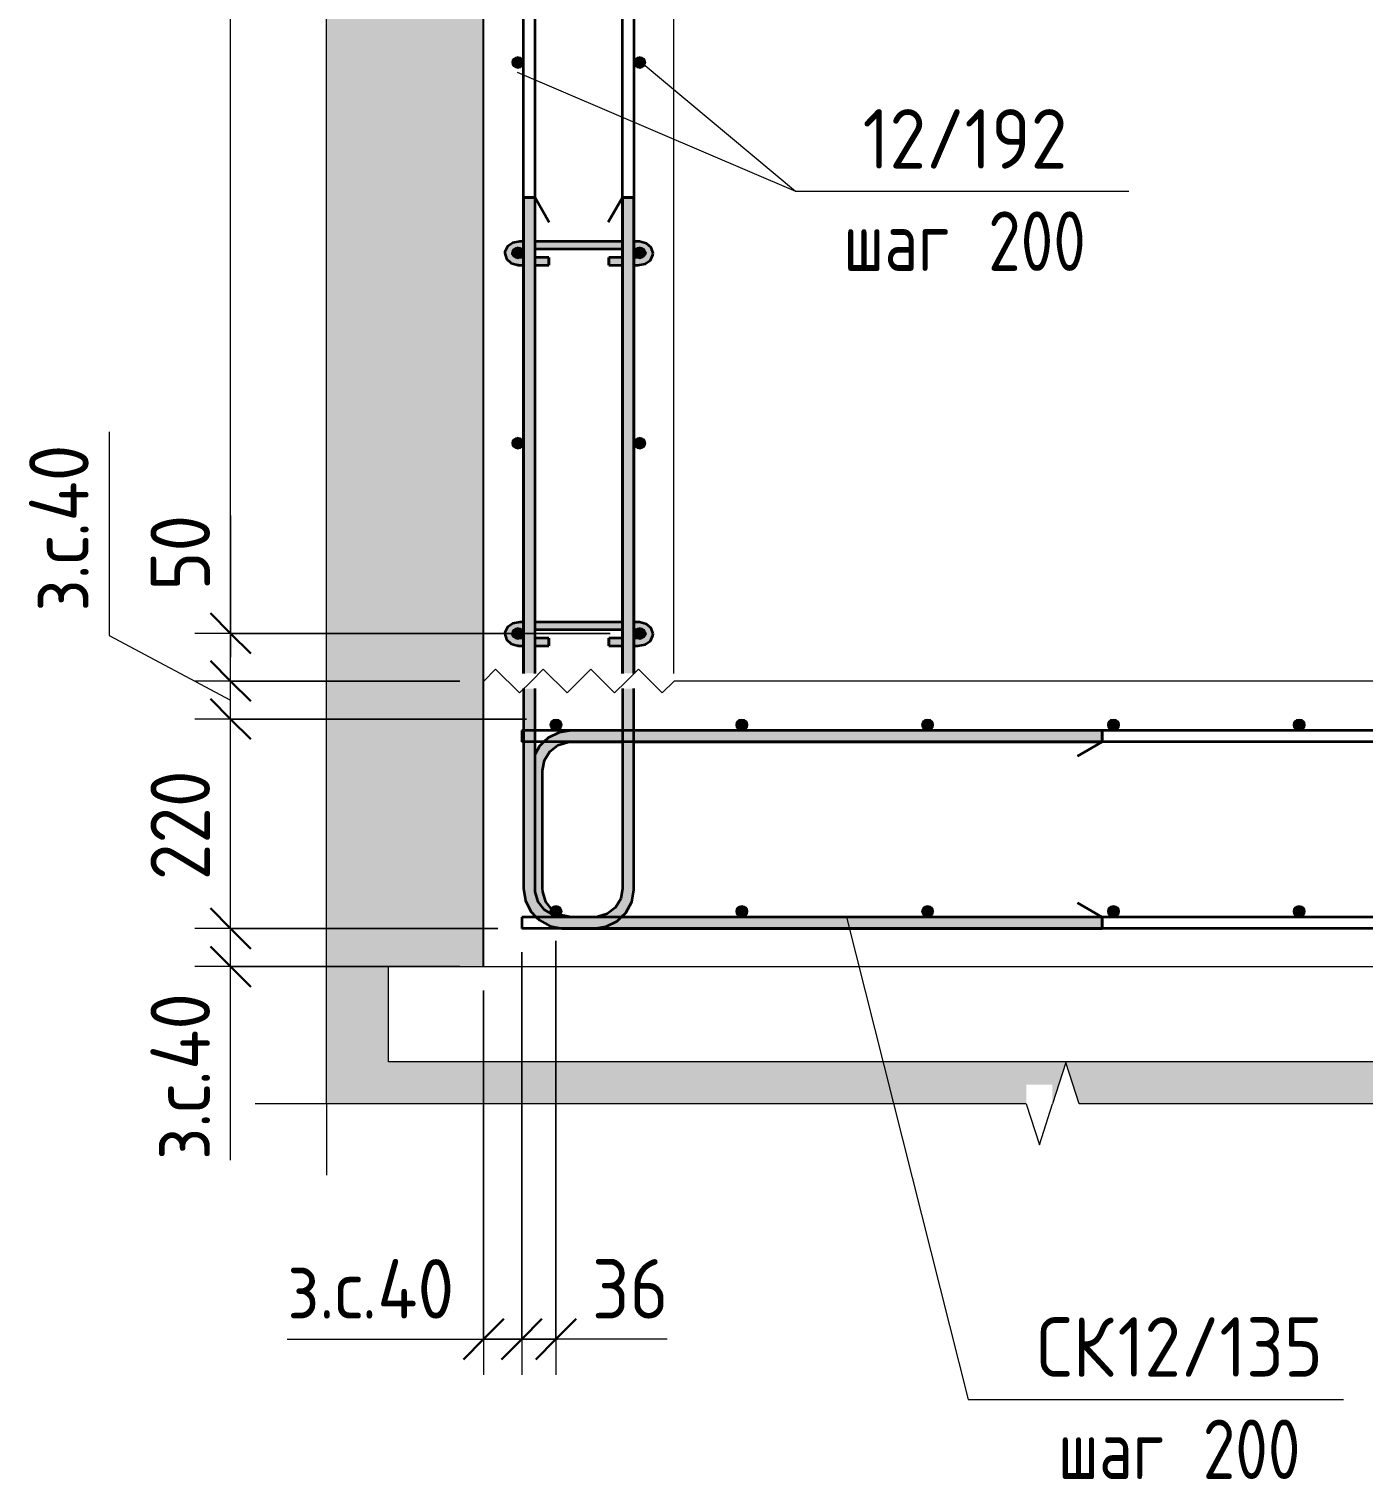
# Model space of a CAD drawing. Header units: millimetres. Extents: x 67134 to 121466, y -4758 to 13821.
# Drawn here: x 103614 to 105017, y -3788 to -2265 of the extents above; entities that cross this region are included whole.
import ezdxf

# ---------------------------------------------------------------- set-up
doc = ezdxf.new("R2010")
doc.units = ezdxf.units.MM
for name, color, linetype, lineweight in [('AA_Dim', 7, 'Continuous', 9), ('AA_Dim-25', 7, 'Continuous', 9), ('AA_Linii', 7, 'Continuous', 9), ('AA_Oformlenie', 7, 'Continuous', 9), ('AA_Vinoska', 7, 'Continuous', 9), ('AF_Stena_Гидроизоляция', 253, 'Continuous', 20), ('AF_Stena_Опалубка', 253, 'Continuous', 20), ('KR_Armatura', 7, 'Continuous', 20), ('KR_Armatura_Tonkie', 7, 'Continuous', 20), ('KR_Fundament', 7, 'Continuous', 20)]:
    doc.layers.add(name, color=color, linetype=linetype, lineweight=lineweight)
doc.styles.add('ISOCPEUR_7', font='isocpeur.ttf', dxfattribs={"width": 0.9, "height": 62.5})
doc.styles.add('ISOCPEUR_8', font='isocpeur.ttf', dxfattribs={"width": 0.8, "height": 62.5})
doc.dimstyles.new('00_Точн_3_знака__прозр__2', dxfattribs={"dimscale": 304.8, "dimtxt": 62.248823, "dimasz": 0.139436, "dimexe": 0.123031, "dimexo": 0.082021, "dimgap": 0.008202, "dimtad": 1, "dimdec": 3, "dimrnd": 0.001, "dimdsep": 46, "dimtxsty": 'ISOCPEUR_7', "dimblk1": 'OBLIQUE', "dimblk2": 'OBLIQUE', "dimsah": 1, "dimcen": 0.09, "dimdle": 0.123031, "dimazin": 0, "dimtfac": 1, "dimtdec": 4, "dimtix": 1, "dimtmove": 1, "dimatfit": 3, "dimfxl": 1, "dimtvp": 1, "dimtolj": 1, "dimtzin": 0, "dimlwd": 18, "dimlwe": 18, "dimarcsym": 2})
doc.dimstyles.new('00_Точн_3_знака__прозр__3', dxfattribs={"dimscale": 304.8, "dimtxt": 62.248823, "dimasz": 0.139436, "dimexe": 0.123031, "dimexo": 0.082021, "dimgap": 0.008202, "dimtad": 1, "dimdec": 3, "dimrnd": 0.001, "dimdsep": 46, "dimtxsty": 'ISOCPEUR_7', "dimblk1": 'OBLIQUE', "dimblk2": 'OBLIQUE', "dimsah": 1, "dimcen": 0.09, "dimdle": 0.123031, "dimazin": 0, "dimtfac": 1, "dimtdec": 4, "dimtix": 1, "dimtmove": 0, "dimatfit": 3, "dimfxl": 1, "dimtvp": 1, "dimtolj": 1, "dimtzin": 0, "dimlwd": 18, "dimlwe": 18, "dimarcsym": 2})

# ---------------------------------------------------------------- blocks, each defined once
blk = doc.blocks.new('350_Стержень П торец СК-СГ _НесАрм_РабПлоск_ - 350_Стержень П торец СК-СГ _НесАрм_РабПлоск_-4078482-1-1 Армирование')
at = {"layer": 'KR_Armatura_Tonkie', "lineweight": 35}
for points in [[(-73393.1, -3044), (-73391.8, -3035.7), (-73389, -3029), (-73384.3, -3022.8), (-73378.1, -3018), (-73370.8, -3015), (-73363.1, -3013.8), (-73363.1, -3002), (-73373.9, -3003.4), (-73384.1, -3007.6), (-73392.8, -3014.3), (-73399.6, -3023.5), (-73401.1, -3026.9), (-73400.9, -3044), (-73393.3, -3044)], [(-73399.1, -3168), (-73393.1, -3168), (-73393.3, -3044), (-73401.1, -3044), (-73401.1, -3168), (-73400, -3168)], [(-73371.1, -3198), (-73363.1, -3198), (-73371.4, -3196.8), (-73378.9, -3193.3), (-73384.3, -3189.2), (-73389, -3183), (-73392, -3175.8), (-73393.3, -3168), (-73401.1, -3168), (-73400, -3175.8), (-73396.7, -3183.5), (-73391.8, -3189.6), (-73385.8, -3194.1), (-73377.8, -3197.1), (-73371.2, -3198)], [(-72805.1, -3210), (-72805.1, -3198), (-73310.1, -3198.3), (-73318.3, -3204.5), (-73328.9, -3208.7), (-73339.1, -3210), (-72986.9, -3210)]]:
    blk.add_hatch(color=256, dxfattribs=at).paths.add_polyline_path(points)
h = blk.add_hatch(color=256, dxfattribs=at)
h.paths.add_polyline_path([(-72986.9, -3014), (-72805.1, -3013.8), (-72805.1, -3002), (-73297.1, -3002.3), (-73297.1, -3014), (-73214.9, -3014)])
h.paths.add_polyline_path([(-73309.1, -3014), (-73309.1, -3002), (-73363.1, -3002.2), (-73363.1, -3014), (-73328.9, -3014)])
for p, q in [((-73309, -3002), (-73363.1, -3002)), ((-73363.1, -3014), (-73309, -3014)), ((-72805.1, -3002), (-73297.1, -3002)), ((-73297.1, -3014), (-72805.1, -3014)), ((-72805.1, -3014), (-72831, -3029)), ((-72805.1, -3002), (-72805.1, -3014)), ((-72805.1, -3013.8), (-72805.1, -3002.2)), ((-73393.1, -3168), (-73393.1, -3044)), ((-72805.1, -3198), (-72831, -3183)), ((-73339.1, -3198), (-73363.1, -3198)), ((-72805.1, -3198), (-73309.8, -3198)), ((-72805.1, -3198), (-72805.1, -3210)), ((-72805.1, -3209.8), (-72805.1, -3198.2)), ((-73363.1, -3210), (-72805.1, -3210))]:
    blk.add_line(p, q, dxfattribs=at)
at = {"layer": 'KR_Armatura_Tonkie', "lineweight": 35, "flags": 128}
for points in [[(-73391.7, -3014), (-73396.5, -3018.6), (-73401.1, -3027)], [(-73393.1, -3044), (-73391.1, -3033.3), (-73385.5, -3024.1), (-73377, -3017.4), (-73366.6, -3014.2), (-73363.1, -3014)], [(-73363.1, -3002), (-73375.7, -3004), (-73387.3, -3009.7), (-73391.7, -3014)], [(-73363.1, -3198), (-73373.7, -3196), (-73383, -3190.4), (-73389.7, -3181.9), (-73392.9, -3171.5), (-73393.1, -3168)]]:
    blk.add_lwpolyline(points, dxfattribs=at)
blk = doc.blocks.new('261_Шпилька массив _НесАрм_РабПлоск_ - 8 А240-4166750-1-1 Армирование')
at = {"layer": 'KR_Armatura_Tonkie', "lineweight": 35}
for points in [[(-73416.9, -2511.8), (-73416.9, -2505), (-73423.1, -2503.5), (-73424.4, -2501.8), (-73424.9, -2500.5), (-73423.8, -2497.7), (-73420.9, -2495.6), (-73416.9, -2494.8), (-73416.9, -2488), (-73423, -2489), (-73425.8, -2490.3), (-73429.4, -2493.4), (-73431.7, -2496.2), (-73432.9, -2500.5), (-73431.7, -2504.8), (-73428.2, -2508.5), (-73422.8, -2511), (-73420.8, -2511.3)], [(-73293.1, -2511.8), (-73286.9, -2510.9), (-73281.7, -2508.5), (-73278.3, -2504.8), (-73277.1, -2500.5), (-73278.3, -2496.2), (-73280.7, -2492.6), (-73285.5, -2489.5), (-73293.1, -2488.1), (-73293.1, -2494.8), (-73289.1, -2495.6), (-73286.1, -2497.7), (-73285.1, -2500.7), (-73285.7, -2502.1), (-73287.6, -2503.7), (-73293.1, -2505.1), (-73293.1, -2511)], [(-73416.9, -2911.8), (-73416.9, -2905), (-73423.1, -2903.5), (-73424.4, -2901.8), (-73424.9, -2900.5), (-73423.8, -2897.7), (-73420.9, -2895.6), (-73416.9, -2894.8), (-73416.9, -2888), (-73423, -2889), (-73425.8, -2890.3), (-73429.4, -2893.4), (-73431.7, -2896.2), (-73432.9, -2900.5), (-73431.7, -2904.8), (-73428.2, -2908.5), (-73422.8, -2911), (-73420.8, -2911.3)], [(-73293.1, -2911.8), (-73286.9, -2910.9), (-73281.7, -2908.5), (-73278.3, -2904.8), (-73277.1, -2900.5), (-73278.3, -2896.2), (-73280.7, -2892.6), (-73285.5, -2889.5), (-73293.1, -2888.1), (-73293.1, -2894.8), (-73289.1, -2895.6), (-73286.1, -2897.8), (-73285.1, -2900.7), (-73285.7, -2902.1), (-73287.6, -2903.7), (-73293.1, -2905.1), (-73293.1, -2911)]]:
    blk.add_hatch(color=256, dxfattribs=at).paths.add_polyline_path(points)
h = blk.add_hatch(color=256, dxfattribs=at)
h.paths.add_polyline_path([(-73416.9, -2513), (-73416.9, -2511.8), (-73423, -2510.9), (-73428.2, -2508.5), (-73428.9, -2508.1), (-73424.4, -2511.3), (-73423, -2512), (-73420.3, -2512.4)])
h.paths.add_polyline_path([(-73424.3, -2499), (-73423, -2497.4), (-73416.9, -2495.9), (-73416.9, -2494.8), (-73420.9, -2495.6), (-73423.8, -2497.7), (-73424.3, -2498.8)])
h = blk.add_hatch(color=256, dxfattribs=at)
h.paths.add_polyline_path([(-73309.1, -2494.8), (-73309.1, -2488), (-73401.1, -2488.2), (-73401.1, -2494.8), (-73328.9, -2494.8)])
h.paths.add_polyline_path([(-73293.1, -2494.8), (-73293.1, -2488), (-73297.1, -2488.1), (-73297.1, -2494.8)])
h.paths.add_polyline_path([(-73416.9, -2494.8), (-73413.1, -2494.8), (-73413.1, -2488), (-73416.9, -2488.1), (-73416.9, -2494)])
h = blk.add_hatch(color=256, dxfattribs=at)
h.paths.add_polyline_path([(-73385.9, -2496), (-73309.1, -2495.8), (-73309.1, -2494.8), (-73401.1, -2494.9), (-73401.1, -2496)])
h.paths.add_polyline_path([(-73414.4, -2496), (-73413.1, -2495.9), (-73413.1, -2494.8), (-73416.9, -2494.8), (-73416.9, -2496), (-73415, -2496)])
h.paths.add_polyline_path([(-73293.1, -2496), (-73293.1, -2494.8), (-73297.1, -2494.8), (-73297.1, -2496)])
h = blk.add_hatch(color=256, dxfattribs=at)
h.paths.add_polyline_path([(-73293.1, -2513), (-73285.5, -2511.5), (-73280.7, -2508.4), (-73278.3, -2504.8), (-73281.7, -2508.5), (-73287.2, -2511), (-73293.1, -2511.8), (-73293.1, -2512.8)])
h.paths.add_polyline_path([(-73285.8, -2498.6), (-73286.1, -2497.7), (-73289.7, -2495.5), (-73293.1, -2494.8), (-73293.1, -2496), (-73292.4, -2496.1), (-73286.1, -2498.5)])
h = blk.add_hatch(color=256, dxfattribs=at)
h.paths.add_polyline_path([(-73401.1, -2511.8), (-73386.6, -2511.8), (-73386.6, -2505), (-73401.1, -2505.1), (-73401.1, -2511.4)])
h.paths.add_polyline_path([(-73414.4, -2511.8), (-73413.1, -2511.7), (-73413.1, -2505), (-73416.9, -2505.1), (-73416.9, -2511.8)])
h = blk.add_hatch(color=256, dxfattribs=at)
h.paths.add_polyline_path([(-73414.4, -2513), (-73413.1, -2512.8), (-73413.1, -2511.8), (-73416.9, -2511.8), (-73416.9, -2513)])
h.paths.add_polyline_path([(-73386.6, -2513), (-73386.6, -2511.8), (-73401.1, -2511.8), (-73401.1, -2513)])
h = blk.add_hatch(color=256, dxfattribs=at)
h.paths.add_polyline_path([(-73293.1, -2511.8), (-73293.1, -2505), (-73297.1, -2505.2), (-73297.1, -2511.8)])
h.paths.add_polyline_path([(-73309.1, -2511.8), (-73309.1, -2505), (-73323.4, -2505.1), (-73323.4, -2511.8)])
h = blk.add_hatch(color=256, dxfattribs=at)
h.paths.add_polyline_path([(-73323.4, -2513), (-73309.1, -2512.8), (-73309.1, -2511.8), (-73323.4, -2511.8), (-73323.4, -2512.8)])
h.paths.add_polyline_path([(-73293.1, -2513), (-73293.1, -2511.8), (-73297.1, -2511.9), (-73297.1, -2513)])
h = blk.add_hatch(color=256, dxfattribs=at)
h.paths.add_polyline_path([(-73416.9, -2913), (-73416.9, -2911.8), (-73423, -2910.9), (-73428.2, -2908.5), (-73428.9, -2908.1), (-73424.4, -2911.3), (-73423, -2912), (-73419.7, -2912.5)])
h.paths.add_polyline_path([(-73424.3, -2899), (-73423, -2897.4), (-73416.9, -2895.9), (-73416.9, -2894.8), (-73420.9, -2895.6), (-73423.9, -2897.8)])
h = blk.add_hatch(color=256, dxfattribs=at)
h.paths.add_polyline_path([(-73293.1, -2894.8), (-73293.1, -2888), (-73297.1, -2888.1), (-73297.1, -2894.8)])
h.paths.add_polyline_path([(-73309.1, -2894.8), (-73309.1, -2888), (-73401.1, -2888.2), (-73401.1, -2894.8), (-73328.9, -2894.8)])
h.paths.add_polyline_path([(-73416.9, -2894.8), (-73413.1, -2894.8), (-73413.1, -2888), (-73416.9, -2888.1), (-73416.9, -2894)])
h = blk.add_hatch(color=256, dxfattribs=at)
h.paths.add_polyline_path([(-73385.9, -2896), (-73309.1, -2895.8), (-73309.1, -2894.8), (-73401.1, -2894.9), (-73401.1, -2896)])
h.paths.add_polyline_path([(-73414.4, -2896), (-73413.1, -2895.9), (-73413.1, -2894.8), (-73416.9, -2894.8), (-73416.9, -2896), (-73415, -2896)])
h.paths.add_polyline_path([(-73293.1, -2896), (-73293.1, -2894.8), (-73297.1, -2894.8), (-73297.1, -2896)])
h = blk.add_hatch(color=256, dxfattribs=at)
h.paths.add_polyline_path([(-73293.1, -2913), (-73285.5, -2911.5), (-73280.7, -2908.4), (-73278.3, -2904.8), (-73281.7, -2908.5), (-73286.9, -2910.9), (-73293.1, -2911.8), (-73293.1, -2912.8)])
h.paths.add_polyline_path([(-73285.8, -2898.6), (-73286.1, -2897.7), (-73289.7, -2895.5), (-73293.1, -2894.8), (-73293.1, -2896), (-73292.4, -2896.1), (-73286.1, -2898.5)])
h = blk.add_hatch(color=256, dxfattribs=at)
h.paths.add_polyline_path([(-73386.6, -2911.8), (-73386.6, -2905), (-73401.1, -2905.1), (-73401.1, -2911.8)])
h.paths.add_polyline_path([(-73416.9, -2911.8), (-73413.1, -2911.7), (-73413.1, -2905), (-73416.9, -2905.1), (-73416.9, -2911)])
h = blk.add_hatch(color=256, dxfattribs=at)
h.paths.add_polyline_path([(-73297.1, -2911.8), (-73293.1, -2911.8), (-73293.1, -2905), (-73297.1, -2905.2), (-73297.1, -2911.1)])
h.paths.add_polyline_path([(-73323.4, -2911.8), (-73309.1, -2911.8), (-73309.1, -2905), (-73323.4, -2905.1), (-73323.4, -2911)])
h = blk.add_hatch(color=256, dxfattribs=at)
h.paths.add_polyline_path([(-73386.6, -2913), (-73386.6, -2911.8), (-73401.1, -2911.8), (-73401.1, -2913)])
h.paths.add_polyline_path([(-73416.9, -2913), (-73413.1, -2912.8), (-73413.1, -2911.8), (-73416.9, -2911.8), (-73416.9, -2912.8)])
h = blk.add_hatch(color=256, dxfattribs=at)
h.paths.add_polyline_path([(-73323.4, -2913), (-73309.1, -2912.8), (-73309.1, -2911.8), (-73323.4, -2911.8), (-73323.4, -2912.8)])
h.paths.add_polyline_path([(-73297.1, -2913), (-73293.1, -2912.8), (-73293.1, -2911.8), (-73297.1, -2911.9), (-73297.1, -2912.9)])
for p, q in [((-73413.1, -2488), (-73416.9, -2488)), ((-73416.9, -2496), (-73413.1, -2496)), ((-73309.1, -2488), (-73401.1, -2488)), ((-73401.1, -2496), (-73309.1, -2496)), ((-73293.1, -2488), (-73297.1, -2488)), ((-73297.1, -2496), (-73293.1, -2496)), ((-73413.1, -2505), (-73416.9, -2505)), ((-73416.9, -2513), (-73413.1, -2513)), ((-73386.6, -2505), (-73401.1, -2505)), ((-73401.1, -2513), (-73386.6, -2513)), ((-73386.6, -2505), (-73386.6, -2511.8)), ((-73386.6, -2506.2), (-73386.6, -2505.1)), ((-73386.6, -2512.8), (-73386.6, -2506.2)), ((-73386.6, -2511.8), (-73386.6, -2513)), ((-73309.1, -2505), (-73323.4, -2505)), ((-73323.4, -2511.8), (-73323.4, -2505)), ((-73323.4, -2505.1), (-73323.4, -2506.2)), ((-73323.4, -2506.2), (-73323.4, -2512.8)), ((-73323.4, -2513), (-73323.4, -2511.8)), ((-73323.4, -2513), (-73309.1, -2513)), ((-73293.1, -2505), (-73297.1, -2505)), ((-73297.1, -2513), (-73293.1, -2513)), ((-73413.1, -2888), (-73416.9, -2888)), ((-73309.1, -2888), (-73401.1, -2888)), ((-73293.1, -2888), (-73297.1, -2888)), ((-73416.9, -2896), (-73413.1, -2896)), ((-73413.1, -2905), (-73416.9, -2905)), ((-73401.1, -2896), (-73309.1, -2896)), ((-73386.6, -2905), (-73401.1, -2905)), ((-73386.6, -2905), (-73386.6, -2911.8)), ((-73386.6, -2906.2), (-73386.6, -2905.1)), ((-73386.6, -2912.4), (-73386.6, -2906.2)), ((-73309.1, -2905), (-73323.4, -2905)), ((-73323.4, -2911.8), (-73323.4, -2905)), ((-73323.4, -2905.1), (-73323.4, -2906.2)), ((-73323.4, -2906.2), (-73323.4, -2912.8)), ((-73297.1, -2896), (-73293.1, -2896)), ((-73293.1, -2905), (-73297.1, -2905)), ((-73416.9, -2913), (-73413.1, -2913)), ((-73401.1, -2913), (-73386.6, -2913)), ((-73386.6, -2911.8), (-73386.6, -2913)), ((-73386.6, -2912.8), (-73386.6, -2912.6)), ((-73323.4, -2913), (-73323.4, -2911.8)), ((-73323.4, -2913), (-73309.1, -2913)), ((-73297.1, -2913), (-73293.1, -2913))]:
    blk.add_line(p, q, dxfattribs=at)
at = {"layer": 'KR_Armatura_Tonkie', "lineweight": 35, "flags": 128}
for points in [[(-73416.9, -2488), (-73424.5, -2489.5), (-73430.1, -2493.4), (-73432.8, -2498.9), (-73432.9, -2500.5)], [(-73424.9, -2500.5), (-73423.9, -2498.5), (-73420.2, -2496.4), (-73416.9, -2496)], [(-73277.1, -2500.5), (-73278.9, -2494.6), (-73283.9, -2490.2), (-73291.2, -2488.1), (-73293.1, -2488)], [(-73293.1, -2496), (-73288, -2497.1), (-73285.4, -2499.3), (-73285.1, -2500.5)], [(-73432.9, -2500.5), (-73431, -2506.4), (-73426, -2510.8), (-73418.8, -2512.9), (-73416.9, -2513)], [(-73416.9, -2505), (-73421.9, -2503.9), (-73424.6, -2501.7), (-73424.9, -2500.5)], [(-73293.1, -2513), (-73285.5, -2511.5), (-73279.9, -2507.6), (-73277.2, -2502.1), (-73277.1, -2500.5)], [(-73285.1, -2500.5), (-73286, -2502.5), (-73289.8, -2504.5), (-73293.1, -2505)], [(-73416.9, -2888), (-73424.5, -2889.5), (-73430.1, -2893.4), (-73432.8, -2898.9), (-73432.9, -2900.5)], [(-73277.1, -2900.5), (-73278.9, -2894.6), (-73283.9, -2890.2), (-73291.2, -2888.1), (-73293.1, -2888)], [(-73432.9, -2900.5), (-73431, -2906.4), (-73426, -2910.8), (-73418.8, -2912.9), (-73416.9, -2913)], [(-73424.9, -2900.5), (-73423.9, -2898.5), (-73420.2, -2896.4), (-73416.9, -2896)], [(-73416.9, -2905), (-73421.9, -2903.9), (-73424.6, -2901.7), (-73424.9, -2900.5)], [(-73293.1, -2896), (-73288, -2897.1), (-73285.4, -2899.3), (-73285.1, -2900.5)], [(-73293.1, -2913), (-73285.5, -2911.5), (-73279.9, -2907.6), (-73277.2, -2902.1), (-73277.1, -2900.5)], [(-73285.1, -2900.5), (-73286, -2902.5), (-73289.8, -2904.5), (-73293.1, -2905)]]:
    blk.add_lwpolyline(points, dxfattribs=at)
blk = doc.blocks.new('265_Выпуск П одной длины _НесАрм_РабПлоск_ - В1 _d12_ t250-V2-1-1 Армирование')
at = {"layer": 'KR_Armatura_Tonkie', "lineweight": 35}
h = blk.add_hatch(color=256, dxfattribs=at)
h.paths.add_polyline_path([(-73407.1, -3168), (-73401.1, -3168), (-73401.3, -2958), (-73413.1, -2958), (-73412.9, -3168), (-73408.6, -3168)])
h.paths.add_polyline_path([(-73405.5, -2942), (-73401.1, -2942), (-73401.3, -2442), (-73413.1, -2442), (-73412.9, -2942), (-73406.6, -2942)])
h = blk.add_hatch(color=256, dxfattribs=at)
h.paths.add_polyline_path([(-73304.6, -3168), (-73297.1, -3168), (-73297.3, -2958), (-73309.1, -2958), (-73308.8, -3168), (-73304.9, -3168)])
h.paths.add_polyline_path([(-73301.5, -2942), (-73297.1, -2942), (-73297.3, -2442), (-73309.1, -2442), (-73308.9, -2942), (-73302.6, -2942)])
for points in [[(-73371.1, -3210), (-73371.1, -3198), (-73379.4, -3196.8), (-73386.9, -3193.3), (-73392.3, -3189.2), (-73397, -3183), (-73400, -3175.8), (-73401.3, -3168), (-73413.1, -3168), (-73411.6, -3178.9), (-73407.4, -3189), (-73400.4, -3198), (-73391.6, -3204.6), (-73381.9, -3208.6), (-73377.2, -3209.2)], [(-73339.1, -3210), (-73328.2, -3208.6), (-73318.1, -3204.4), (-73309, -3197.2), (-73302.7, -3189), (-73298.5, -3178.9), (-73297.3, -3168), (-73309.1, -3168), (-73310.3, -3176.3), (-73313.1, -3183), (-73317.8, -3189.2), (-73324.1, -3194), (-73331.3, -3197), (-73339.1, -3198.2), (-73339.1, -3209.8)], [(-73357.4, -3210), (-73339.1, -3209.8), (-73339.1, -3198), (-73371.1, -3198.2), (-73371.1, -3210)]]:
    blk.add_hatch(color=256, dxfattribs=at).paths.add_polyline_path(points)
for p, q in [((-73413.1, -2442), (-73413.1, -2942)), ((-73413.1, -2442), (-73401.1, -2442)), ((-73401.3, -2442), (-73412.9, -2442)), ((-73401.1, -2942), (-73401.1, -2442)), ((-73401.1, -2442), (-73386.1, -2468)), ((-73309.1, -2442), (-73324.1, -2468)), ((-73309.1, -2442), (-73309.1, -2942)), ((-73309.1, -2442), (-73297.1, -2442)), ((-73297.3, -2442), (-73308.9, -2442)), ((-73297.1, -2942), (-73297.1, -2442)), ((-73413.1, -2958), (-73413.1, -3002)), ((-73401.1, -3002), (-73401.1, -2958)), ((-73309.1, -2958), (-73309.1, -3002)), ((-73297.1, -3002), (-73297.1, -2958)), ((-73413.1, -3002), (-73413.1, -3014)), ((-73413.1, -3014), (-73413.1, -3168)), ((-73401.1, -3014), (-73401.1, -3002)), ((-73401.1, -3168), (-73401.1, -3014)), ((-73309.1, -3002), (-73309.1, -3014)), ((-73309.1, -3014), (-73309.1, -3168)), ((-73297.1, -3014), (-73297.1, -3002)), ((-73297.1, -3168), (-73297.1, -3014)), ((-73339.1, -3198), (-73371.1, -3198)), ((-73371.1, -3210), (-73339.1, -3210))]:
    blk.add_line(p, q, dxfattribs=at)
at = {"layer": 'KR_Armatura_Tonkie', "lineweight": 35, "flags": 128}
for points in [[(-73413.1, -3168), (-73411.1, -3180.7), (-73405.4, -3192.2), (-73399.8, -3198)], [(-73371.1, -3198), (-73381.7, -3196), (-73391, -3190.4), (-73397.7, -3181.9), (-73400.9, -3171.5), (-73401.1, -3168)], [(-73309.1, -3168), (-73311, -3178.7), (-73316.6, -3187.9), (-73325.2, -3194.6), (-73335.5, -3197.8), (-73339.1, -3198)], [(-73310.4, -3198), (-73305.6, -3193.4), (-73299.5, -3182.1), (-73297.1, -3169.5), (-73297.1, -3168)], [(-73399.8, -3198), (-73396.5, -3201.4), (-73385.2, -3207.5), (-73372.6, -3210), (-73371.1, -3210)], [(-73339.1, -3210), (-73326.4, -3208), (-73314.9, -3202.3), (-73310.4, -3198)]]:
    blk.add_lwpolyline(points, dxfattribs=at)
blk = doc.blocks.new('Последовательность узлов - 3мм масшт20 маскировка-V4-1-1 Армирование')
at = {"layer": 'AA_Oformlenie'}
for p, q in [((-70965.1, 1330), (-70952.6, 1342.5)), ((-70927.6, 1317.5), (-70952.6, 1342.5)), ((-70915.1, 1330), (-70902.6, 1342.5)), ((-70877.6, 1317.5), (-70902.6, 1342.5)), ((-70865.1, 1330), (-70852.6, 1342.5)), ((-70827.6, 1317.5), (-70852.6, 1342.5)), ((-70815.1, 1330), (-70802.6, 1342.5)), ((-70777.6, 1317.5), (-70802.6, 1342.5)), ((-70915.1, 1330), (-70927.6, 1317.5)), ((-70865.1, 1330), (-70877.6, 1317.5)), ((-70815.1, 1330), (-70827.6, 1317.5)), ((-70765.1, 1330), (-70777.6, 1317.5))]:
    blk.add_line(p, q, dxfattribs=at)
blk = doc.blocks.new('011_Прямоугольник обрыва _ЭлУзла_ - 011_Прямоугольник обрыва _ЭлУзла_-4154538-1-1 Армирование')
at = {"layer": 'AA_Oformlenie'}
for p, q in [((-73620.1, -3394.1), (-73620.1, -2067)), ((-72884.9, -3394.1), (-73620.1, -3394.1)), ((-71359.5, -3394.1), (-72829.2, -3394.1))]:
    blk.add_line(p, q, dxfattribs=at)
blk = doc.blocks.new('DIMBLOCK67-1-1 Армирование')
at = {"layer": 'AA_Dim-25', "lineweight": 30}
for p, q in [((103826.3, -3210), (103805, -3188.8)), ((103826.3, -3210), (103847.5, -3231.3)), ((103826.3, -3250), (103805, -3228.8)), ((103826.3, -3250), (103847.5, -3271.2))]:
    blk.add_line(p, q, dxfattribs=at)
at = {"layer": 'AA_Dim-25', "lineweight": 18}
for p, q in [((104107.1, -3210), (103788.8, -3210)), ((103826.3, -3287.5), (103826.3, -3210)), ((103826.3, -3210), (104107.1, -3210)), ((103826.3, -3239.2), (103826.3, -3230)), ((103826.3, -3453.3), (103826.3, -3239.2)), ((104067.1, -3250), (103788.8, -3250)), ((103826.3, -3250), (104067.1, -3250))]:
    blk.add_line(p, q, dxfattribs=at)
at = {"layer": 'AA_Dim-25', "color": 0, "lineweight": 18, "insert": (103742.1, -3453.3), "char_height": 62.5, "width": 226.969, "attachment_point": 1, "rotation": 90, "line_spacing_factor": 1.149209, "style": 'ISOCPEUR_7'}
blk.add_mtext('з.с.40', dxfattribs=at)
blk = doc.blocks.new('_Oblique')
at = {"color": 0, "linetype": 'ByBlock', "lineweight": -2}
blk.add_line((-0.5, -0.5), (0.5, 0.5), dxfattribs=at)
blk = doc.blocks.new('DIMBLOCK68-1-1 Армирование')
at = {"layer": 'AA_Dim-25', "lineweight": 30}
for p, q in [((103826.3, -2990), (103805, -2968.8)), ((103826.3, -2990), (103847.5, -3011.2)), ((103826.3, -3210), (103805, -3188.8)), ((103826.3, -3210), (103847.5, -3231.3))]:
    blk.add_line(p, q, dxfattribs=at)
at = {"layer": 'AA_Dim-25', "lineweight": 18}
for p, q in [((104137.1, -2990), (103788.8, -2990)), ((103826.3, -3210), (103826.3, -2990)), ((103826.3, -2990), (104137.1, -2990)), ((104107.1, -3210), (103788.8, -3210)), ((103826.3, -3210), (104107.1, -3210))]:
    blk.add_line(p, q, dxfattribs=at)
at = {"layer": 'AA_Dim-25', "color": 0, "lineweight": 18, "insert": (103742.1, -3159.3), "char_height": 62.5, "width": 142.215, "attachment_point": 1, "rotation": 90, "line_spacing_factor": 1.149209, "style": 'ISOCPEUR_7'}
blk.add_mtext('220', dxfattribs=at)
blk = doc.blocks.new('DIMBLOCK69-1-1 Армирование')
at = {"layer": 'AA_Dim-25', "lineweight": 18}
for p, q in [((103698.8, -2688), (103698.8, -2902.1)), ((103698.8, -2902.1), (103826.3, -2970)), ((103826.3, -2990), (103826.3, -2912.5)), ((104067.1, -2950), (103788.8, -2950)), ((103826.3, -2950), (104067.1, -2950)), ((104137.1, -2990), (103788.8, -2990)), ((103826.3, -2990), (104137.1, -2990))]:
    blk.add_line(p, q, dxfattribs=at)
at = {"layer": 'AA_Dim-25', "lineweight": 30}
for p, q in [((103826.3, -2950), (103805, -2928.8)), ((103826.3, -2950), (103847.5, -2971.2)), ((103826.3, -2990), (103805, -2968.8)), ((103826.3, -2990), (103847.5, -3011.2))]:
    blk.add_line(p, q, dxfattribs=at)
at = {"layer": 'AA_Dim-25', "color": 0, "lineweight": 18, "insert": (103614.6, -2877.1), "char_height": 62.5, "width": 226.969, "attachment_point": 1, "rotation": 90, "line_spacing_factor": 1.149209, "style": 'ISOCPEUR_7'}
blk.add_mtext('з.с.40', dxfattribs=at)
blk = doc.blocks.new('DIMBLOCK70-1-1 Армирование')
at = {"layer": 'AA_Dim-25', "lineweight": 18}
for p, q in [((103826.3, -2775.9), (103826.3, -2879.9)), ((103826.3, -2879.9), (103826.3, -2925)), ((104225.1, -2900), (103788.8, -2900)), ((103826.3, -2987.5), (103826.3, -2900)), ((103826.3, -2900), (104225.1, -2900)), ((104067.1, -2950), (103788.8, -2950)), ((103826.3, -2950), (104067.1, -2950))]:
    blk.add_line(p, q, dxfattribs=at)
at = {"layer": 'AA_Dim-25', "lineweight": 30}
for p, q in [((103826.3, -2900), (103805, -2878.8)), ((103826.3, -2900), (103847.5, -2921.2)), ((103826.3, -2950), (103805, -2928.8)), ((103826.3, -2950), (103847.5, -2971.2))]:
    blk.add_line(p, q, dxfattribs=at)
at = {"layer": 'AA_Dim-25', "color": 0, "lineweight": 18, "insert": (103742.1, -2854.9), "char_height": 62.5, "width": 94.81, "attachment_point": 1, "rotation": 90, "line_spacing_factor": 1.149209, "style": 'ISOCPEUR_7'}
blk.add_mtext('50', dxfattribs=at)
blk = doc.blocks.new('DIMBLOCK71-1-1 Армирование')
at = {"layer": 'AA_Dim-25', "lineweight": 30}
for p, q in [((103826.3, 500), (103805, 521.3)), ((103826.3, 500), (103847.5, 478.8)), ((103826.3, -2900), (103805, -2878.8)), ((103826.3, -2900), (103847.5, -2921.2))]:
    blk.add_line(p, q, dxfattribs=at)
at = {"layer": 'AA_Dim-25', "lineweight": 18}
for p, q in [((104097.1, 500), (103788.8, 500)), ((103826.3, -2900), (103826.3, 500)), ((103826.3, 500), (104097.1, 500)), ((104225.1, -2900), (103788.8, -2900)), ((103826.3, -2900), (104225.1, -2900))]:
    blk.add_line(p, q, dxfattribs=at)
at = {"layer": 'AA_Dim-25', "color": 0, "lineweight": 18, "insert": (103742.1, -1414.9), "char_height": 62.5, "width": 515.708, "attachment_point": 1, "rotation": 90, "line_spacing_factor": 1.149209, "style": 'ISOCPEUR_7'}
blk.add_mtext('200х17=3400', dxfattribs=at)
blk = doc.blocks.new('042_М_Арматуры - Диам длина поз _ Комментарий-3662934-1-1 Армирование')
at = {"layer": 'AA_Vinoska'}
blk.add_line((-72259.7, -2790.4), (-71909.7, -2790.4), dxfattribs=at)
blk = doc.blocks.new('DIMBLOCK99-1-1 Армирование')
at = {"layer": 'AA_Dim-25', "lineweight": 18}
for p, q in [((104132.1, -3235), (104132.1, -3679.1)), ((104132.1, -3641.6), (104132.1, -3235)), ((104092.1, -3275), (104092.1, -3679.1)), ((104092.1, -3641.6), (104092.1, -3275)), ((103885.7, -3641.5), (104099.8, -3641.5)), ((104054.6, -3641.6), (104169.6, -3641.6)), ((104099.8, -3641.5), (104112.1, -3641.6))]:
    blk.add_line(p, q, dxfattribs=at)
at = {"layer": 'AA_Dim-25', "lineweight": 30}
for p, q in [((104092.1, -3641.6), (104113.4, -3620.3)), ((104132.1, -3641.6), (104153.4, -3620.3)), ((104092.1, -3641.6), (104070.9, -3662.8)), ((104132.1, -3641.6), (104110.9, -3662.8))]:
    blk.add_line(p, q, dxfattribs=at)
at = {"layer": 'AA_Dim-25', "color": 0, "lineweight": 18, "insert": (103885.7, -3557.4), "char_height": 62.5, "width": 226.969, "attachment_point": 1, "line_spacing_factor": 1.149209, "style": 'ISOCPEUR_7'}
blk.add_mtext('з.с.40', dxfattribs=at)
blk = doc.blocks.new('DIMBLOCK101-1-1 Армирование')
at = {"layer": 'AA_Dim-25', "lineweight": 18}
for p, q in [((104168.1, -3223), (104168.1, -3679.1)), ((104168.1, -3641.6), (104168.1, -3223)), ((104132.1, -3235), (104132.1, -3679.1)), ((104132.1, -3641.6), (104132.1, -3235)), ((104205.6, -3641.6), (104094.6, -3641.6)), ((104180.9, -3641.5), (104150.1, -3641.6)), ((104284.9, -3641.5), (104180.9, -3641.5))]:
    blk.add_line(p, q, dxfattribs=at)
at = {"layer": 'AA_Dim-25', "lineweight": 30}
for p, q in [((104132.1, -3641.6), (104153.4, -3620.3)), ((104168.1, -3641.6), (104189.4, -3620.3)), ((104132.1, -3641.6), (104110.9, -3662.8)), ((104168.1, -3641.6), (104146.9, -3662.8))]:
    blk.add_line(p, q, dxfattribs=at)
at = {"layer": 'AA_Dim-25', "color": 0, "lineweight": 18, "insert": (104205.9, -3557.4), "char_height": 62.5, "width": 94.81, "attachment_point": 1, "line_spacing_factor": 1.149209, "style": 'ISOCPEUR_7'}
blk.add_mtext('36', dxfattribs=at)

msp = doc.modelspace()

# ---------------------------------------------------------------- hatches: boundary and pattern name
at = {"layer": 'AA_Oformlenie'}
h = msp.add_hatch(dxfattribs=at)
h.set_pattern_fill('FP_12', color=250, style=0, pattern_type=2)
h.set_pattern_definition([(0, (104886.038, 825), (101.6, 25.4), [8.382, -67.818, 8.382, -67.818, -406.4]), (0, (104886.038, 825), (101.6, 25.4), [-152.4, 8.382, -144.018, 8.382, -67.818, -177.8]), (0, (104886.038, 825), (101.6, 25.4), [-381, 8.382, -42.418, 8.382, -118.618]), (120, (104924.138, 837.7), (-72.79705, 75.28818), [8.382, -67.818, 8.382, -67.818, -406.4]), (120, (104924.138, 837.7), (-72.79705, 75.28818), [-152.4, 8.382, -144.018, 8.382, -67.818, -177.8]), (120, (104924.138, 837.7), (-72.79705, 75.28818), [-381, 8.382, -42.418, 8.382, -118.618]), (240, (104936.838, 888.5), (-28.80295, -100.68818), [8.382, -67.818, 8.382, -67.818, -406.4]), (240, (104936.838, 888.5), (-28.80295, -100.68818), [-152.4, 8.382, -144.018, 8.382, -67.818, -177.8]), (240, (104936.838, 888.5), (-28.80295, -100.68818), [-381, 8.382, -42.418, 8.382, -118.618])])
h.paths.add_polyline_path([(103927.1036, -3394.1315), (104662.3011, -3394.1315), (104662.3011, -3374.0538), (104689.8011, -3374.0538), (104689.8011, -3394.1315), (104703.8783, -3350.8064), (104717.9555, -3394.1315), (106187.6963, -3394.1315), (106187.6963, -3374.0538), (106215.1963, -3374.0538), (106215.1963, -3394.1315), (106229.2735, -3350.8064), (106243.3506, -3394.1315), (106977.8939, -3394.1315), (106977.8939, -2066.9843), (106957.8161, -2066.9843), (106957.8161, -2039.4843), (106977.8939, -2039.4843), (106934.5688, -2025.4072), (106977.8939, -2011.33), (106977.8939, -1165), (106782.1348, -1165), (106782.1348, -3250), (106882.1348, -3250), (106882.1348, -3350), (103992.1348, -3350), (103992.1348, -3250), (104092.1348, -3250), (104092.1348, -1165), (103927.1036, -1165), (103927.1036, -2011.33), (103946.7299, -2011.33), (103946.7299, -2039.4843), (103927.1036, -2039.4843), (103970.4048, -2053.2343), (103927.1036, -2066.9843), (103927.1036, -3376.0125)])
at = {"layer": 'KR_Armatura'}
h = msp.add_hatch(color=256, dxfattribs=at)
edge = h.paths.add_edge_path()
edge.add_arc((104128.1348, -2300), 6, 0, 360)
for points in [[(104128.1348, -2306), (104133.3309, -2303), (104133.3309, -2297), (104128.1348, -2294), (104122.9386, -2297), (104122.9386, -2303)], [(104256.1348, -2306), (104261.3309, -2303), (104261.3309, -2297), (104256.1348, -2294), (104250.9386, -2297), (104250.9386, -2303)], [(104128.1348, -2506), (104133.3309, -2503), (104133.3309, -2497), (104128.1348, -2494), (104122.9386, -2497), (104122.9386, -2503)], [(104256.1348, -2506), (104261.3309, -2503), (104261.3309, -2497), (104256.1348, -2494), (104250.9386, -2497), (104250.9386, -2503)], [(104128.1348, -2706), (104133.3309, -2703), (104133.3309, -2697), (104128.1348, -2694), (104122.9386, -2697), (104122.9386, -2703)], [(104256.1348, -2706), (104261.3309, -2703), (104261.3309, -2697), (104256.1348, -2694), (104250.9386, -2697), (104250.9386, -2703)], [(104128.1348, -2906), (104133.3309, -2903), (104133.3309, -2897), (104128.1348, -2894), (104122.9386, -2897), (104122.9386, -2903)], [(104256.1348, -2906), (104261.3309, -2903), (104261.3309, -2897), (104256.1348, -2894), (104250.9386, -2897), (104250.9386, -2903)], [(104165.1348, -3001.1962), (104171.1348, -3001.1962), (104174.1348, -2996), (104171.1348, -2990.8038), (104165.1348, -2990.8038), (104162.1348, -2996)], [(104360.3655, -3001.1962), (104366.3655, -3001.1962), (104369.3655, -2996), (104366.3655, -2990.8038), (104360.3655, -2990.8038), (104357.3655, -2996)], [(104560.2976, -3001.1962), (104561.5963, -3001.1962), (104564.5963, -2996), (104561.5963, -2990.8038), (104555.5963, -2990.8038), (104552.5963, -2996), (104555.5963, -3001.1962)], [(104750.8271, -3001.1962), (104756.8271, -3001.1962), (104759.8271, -2996), (104756.8271, -2990.8038), (104750.8271, -2990.8038), (104747.8271, -2996)], [(104946.0578, -3001.1962), (104952.0578, -3001.1962), (104955.0578, -2996), (104952.0578, -2990.8038), (104946.0578, -2990.8038), (104943.0578, -2996)], [(104165.1348, -3197.1962), (104171.1348, -3197.1962), (104174.1348, -3192), (104171.1348, -3186.8038), (104165.1348, -3186.8038), (104162.1348, -3192), (104162.888, -3193.3046)], [(104360.3655, -3197.1962), (104366.3655, -3197.1962), (104369.3655, -3192), (104366.3655, -3186.8038), (104360.3655, -3186.8038), (104357.3655, -3192)], [(104560.2976, -3197.1962), (104561.5963, -3197.1962), (104564.5963, -3192), (104561.5963, -3186.8038), (104555.5963, -3186.8038), (104552.5963, -3192), (104555.5963, -3197.1962)], [(104750.8271, -3197.1962), (104756.8271, -3197.1962), (104759.8271, -3192), (104756.8271, -3186.8038), (104750.8271, -3186.8038), (104747.8271, -3192)], [(104946.0578, -3197.1962), (104952.0578, -3197.1962), (104955.0578, -3192), (104952.0578, -3186.8038), (104946.0578, -3186.8038), (104943.0578, -3192)]]:
    msp.add_hatch(color=256, dxfattribs=at).paths.add_polyline_path(points)
h = msp.add_hatch(color=256, dxfattribs=at)
edge = h.paths.add_edge_path()
edge.add_arc((104256.1348, -2300), 6, 0, 360)
h = msp.add_hatch(color=256, dxfattribs=at)
edge = h.paths.add_edge_path()
edge.add_arc((104128.1348, -2500), 6, 0, 360)
h = msp.add_hatch(color=256, dxfattribs=at)
edge = h.paths.add_edge_path()
edge.add_arc((104256.1348, -2500), 6, 0, 360)
h = msp.add_hatch(color=256, dxfattribs=at)
edge = h.paths.add_edge_path()
edge.add_arc((104128.1348, -2700), 6, 0, 360)
h = msp.add_hatch(color=256, dxfattribs=at)
edge = h.paths.add_edge_path()
edge.add_arc((104256.1348, -2700), 6, 0, 360)
h = msp.add_hatch(color=256, dxfattribs=at)
edge = h.paths.add_edge_path()
edge.add_arc((104128.1348, -2900), 6, 0, 360)
h = msp.add_hatch(color=256, dxfattribs=at)
edge = h.paths.add_edge_path()
edge.add_arc((104256.1348, -2900), 6, 0, 360)
h = msp.add_hatch(color=256, dxfattribs=at)
edge = h.paths.add_edge_path()
edge.add_arc((104168.1348, -2996), 6, 0, 360)
h = msp.add_hatch(color=256, dxfattribs=at)
edge = h.paths.add_edge_path()
edge.add_arc((104363.3655, -2996), 6, 0, 360)
h = msp.add_hatch(color=256, dxfattribs=at)
edge = h.paths.add_edge_path()
edge.add_arc((104558.5963, -2996), 6, 0, 360)
h = msp.add_hatch(color=256, dxfattribs=at)
edge = h.paths.add_edge_path()
edge.add_arc((104753.8271, -2996), 6, 0, 360)
h = msp.add_hatch(color=256, dxfattribs=at)
edge = h.paths.add_edge_path()
edge.add_arc((104949.0578, -2996), 6, 0, 360)
h = msp.add_hatch(color=256, dxfattribs=at)
edge = h.paths.add_edge_path()
edge.add_arc((104168.1348, -3192), 6, 0, 360)
h = msp.add_hatch(color=256, dxfattribs=at)
edge = h.paths.add_edge_path()
edge.add_arc((104363.3655, -3192), 6, 0, 360)
h = msp.add_hatch(color=256, dxfattribs=at)
edge = h.paths.add_edge_path()
edge.add_arc((104558.5963, -3192), 6, 0, 360)
h = msp.add_hatch(color=256, dxfattribs=at)
edge = h.paths.add_edge_path()
edge.add_arc((104753.8271, -3192), 6, 0, 360)
h = msp.add_hatch(color=256, dxfattribs=at)
edge = h.paths.add_edge_path()
edge.add_arc((104949.0578, -3192), 6, 0, 360)

# ---------------------------------------------------------------- linework, layer by layer
at = {"layer": 'AA_Linii'}
for p, q in [((104092.1348, -3250), (104092.1348, -1165)), ((103992.1348, -3350), (103992.1348, -3250)), ((103992.1348, -3250), (104092.1348, -3250)), ((106882.1348, -3350), (103992.1348, -3350))]:
    msp.add_line(p, q, dxfattribs=at)
at = {"layer": 'AA_Vinoska'}
for p, q in [((104127.1949, -2310.1417), (104419.9672, -2435.4075)), ((104259.7435, -2301.4023), (104419.9672, -2435.4075)), ((104473.3337, -3198.2875), (104601.1282, -3704.8498)), ((104703.8783, -3350.8064), (104689.8011, -3394.1315)), ((104717.9555, -3394.1315), (104703.8783, -3350.8064)), ((103927.1036, -3394.1315), (103852.1036, -3394.1315)), ((103927.1036, -3394.1315), (103927.1036, -3469.1315)), ((104662.3011, -3394.1315), (104676.0511, -3437.4327)), ((104676.0511, -3437.4327), (104689.8011, -3394.1315)), ((104601.1282, -3704.8498), (104645.4337, -3704.8498))]:
    msp.add_line(p, q, dxfattribs=at)
at = {"layer": 'AF_Stena_Гидроизоляция'}
for p, q in [((104091.1348, -1430), (104091.1348, -3250)), ((104092.1348, -3250), (104092.1348, -1430)), ((104091.1348, -3250), (104092.1348, -3250))]:
    msp.add_line(p, q, dxfattribs=at)
at = {"layer": 'AF_Stena_Опалубка'}
for p, q in [((104092.1348, 715), (104092.1348, -2950)), ((104292.1348, -2942), (104292.1348, 715))]:
    msp.add_line(p, q, dxfattribs=at)
at = {"layer": 'KR_Armatura'}
for p, q in [((104128.1348, -2294), (104122.9386, -2297)), ((104122.9386, -2297), (104122.9386, -2303)), ((104133.3309, -2297), (104128.1348, -2294)), ((104133.3309, -2303), (104133.3309, -2297)), ((104256.1348, -2294), (104250.9386, -2297)), ((104250.9386, -2297), (104250.9386, -2303)), ((104261.3309, -2297), (104256.1348, -2294)), ((104261.3309, -2303), (104261.3309, -2297)), ((104122.9386, -2303), (104128.1348, -2306)), ((104128.1348, -2306), (104133.3309, -2303)), ((104250.9386, -2303), (104256.1348, -2306)), ((104256.1348, -2306), (104261.3309, -2303)), ((104128.1348, -2494), (104122.9386, -2497)), ((104122.9386, -2497), (104122.9386, -2503)), ((104133.3309, -2497), (104128.1348, -2494)), ((104133.3309, -2503), (104133.3309, -2497)), ((104256.1348, -2494), (104250.9386, -2497)), ((104250.9386, -2497), (104250.9386, -2503)), ((104261.3309, -2497), (104256.1348, -2494)), ((104261.3309, -2503), (104261.3309, -2497)), ((104122.9386, -2503), (104128.1348, -2506)), ((104128.1348, -2506), (104133.3309, -2503)), ((104250.9386, -2503), (104256.1348, -2506)), ((104256.1348, -2506), (104261.3309, -2503)), ((104128.1348, -2694), (104122.9386, -2697)), ((104133.3309, -2697), (104128.1348, -2694)), ((104256.1348, -2694), (104250.9386, -2697)), ((104261.3309, -2697), (104256.1348, -2694)), ((104122.9386, -2697), (104122.9386, -2703)), ((104122.9386, -2703), (104128.1348, -2706)), ((104128.1348, -2706), (104133.3309, -2703)), ((104133.3309, -2703), (104133.3309, -2697)), ((104250.9386, -2697), (104250.9386, -2703)), ((104250.9386, -2703), (104256.1348, -2706)), ((104256.1348, -2706), (104261.3309, -2703)), ((104261.3309, -2703), (104261.3309, -2697)), ((104128.1348, -2894), (104122.9386, -2897)), ((104133.3309, -2897), (104128.1348, -2894)), ((104256.1348, -2894), (104250.9386, -2897)), ((104261.3309, -2897), (104256.1348, -2894)), ((104122.9386, -2897), (104122.9386, -2903)), ((104122.9386, -2903), (104128.1348, -2906)), ((104128.1348, -2906), (104133.3309, -2903)), ((104133.3309, -2903), (104133.3309, -2897)), ((104250.9386, -2897), (104250.9386, -2903)), ((104250.9386, -2903), (104256.1348, -2906)), ((104256.1348, -2906), (104261.3309, -2903)), ((104261.3309, -2903), (104261.3309, -2897)), ((104165.1348, -2990.8038), (104162.1348, -2996)), ((104162.1348, -2996), (104165.1348, -3001.1962)), ((104171.1348, -2990.8038), (104165.1348, -2990.8038)), ((104165.1348, -3001.1962), (104171.1348, -3001.1962)), ((104174.1348, -2996), (104171.1348, -2990.8038)), ((104171.1348, -3001.1962), (104174.1348, -2996)), ((104360.3655, -2990.8038), (104357.3655, -2996)), ((104357.3655, -2996), (104360.3655, -3001.1962)), ((104366.3655, -2990.8038), (104360.3655, -2990.8038)), ((104360.3655, -3001.1962), (104366.3655, -3001.1962)), ((104369.3655, -2996), (104366.3655, -2990.8038)), ((104366.3655, -3001.1962), (104369.3655, -2996)), ((104555.5963, -2990.8038), (104552.5963, -2996)), ((104552.5963, -2996), (104555.5963, -3001.1962)), ((104561.5963, -2990.8038), (104555.5963, -2990.8038)), ((104555.5963, -3001.1962), (104560.2976, -3001.1962)), ((104560.2976, -3001.1962), (104561.5963, -3001.1962)), ((104564.5963, -2996), (104561.5963, -2990.8038)), ((104561.5963, -3001.1962), (104564.5963, -2996)), ((104750.8271, -2990.8038), (104747.8271, -2996)), ((104747.8271, -2996), (104750.8271, -3001.1962)), ((104756.8271, -2990.8038), (104750.8271, -2990.8038)), ((104750.8271, -3001.1962), (104756.8271, -3001.1962)), ((104759.8271, -2996), (104756.8271, -2990.8038)), ((104756.8271, -3001.1962), (104759.8271, -2996)), ((104946.0578, -2990.8038), (104943.0578, -2996)), ((104943.0578, -2996), (104946.0578, -3001.1962)), ((104952.0578, -2990.8038), (104946.0578, -2990.8038)), ((104946.0578, -3001.1962), (104952.0578, -3001.1962)), ((104955.0578, -2996), (104952.0578, -2990.8038)), ((104952.0578, -3001.1962), (104955.0578, -2996)), ((104165.1348, -3186.8038), (104162.1348, -3192)), ((104162.1348, -3192), (104162.888, -3193.3046)), ((104162.888, -3193.3046), (104165.1348, -3197.1962)), ((104171.1348, -3186.8038), (104165.1348, -3186.8038)), ((104165.1348, -3197.1962), (104171.1348, -3197.1962)), ((104174.1348, -3192), (104171.1348, -3186.8038)), ((104171.1348, -3197.1962), (104174.1348, -3192)), ((104360.3655, -3186.8038), (104357.3655, -3192)), ((104357.3655, -3192), (104360.3655, -3197.1962)), ((104366.3655, -3186.8038), (104360.3655, -3186.8038)), ((104360.3655, -3197.1962), (104366.3655, -3197.1962)), ((104369.3655, -3192), (104366.3655, -3186.8038)), ((104366.3655, -3197.1962), (104369.3655, -3192)), ((104555.5963, -3186.8038), (104552.5963, -3192)), ((104552.5963, -3192), (104555.5963, -3197.1962)), ((104561.5963, -3186.8038), (104555.5963, -3186.8038)), ((104555.5963, -3197.1962), (104560.2976, -3197.1962)), ((104560.2976, -3197.1962), (104561.5963, -3197.1962)), ((104564.5963, -3192), (104561.5963, -3186.8038)), ((104561.5963, -3197.1962), (104564.5963, -3192)), ((104750.8271, -3186.8038), (104747.8271, -3192)), ((104747.8271, -3192), (104750.8271, -3197.1962)), ((104756.8271, -3186.8038), (104750.8271, -3186.8038)), ((104750.8271, -3197.1962), (104756.8271, -3197.1962)), ((104759.8271, -3192), (104756.8271, -3186.8038)), ((104756.8271, -3197.1962), (104759.8271, -3192)), ((104946.0578, -3186.8038), (104943.0578, -3192)), ((104943.0578, -3192), (104946.0578, -3197.1962)), ((104952.0578, -3186.8038), (104946.0578, -3186.8038)), ((104946.0578, -3197.1962), (104952.0578, -3197.1962)), ((104955.0578, -3192), (104952.0578, -3186.8038)), ((104952.0578, -3197.1962), (104955.0578, -3192))]:
    msp.add_line(p, q, dxfattribs=at)
for centre in [(104128.1348, -2300), (104256.1348, -2300), (104128.1348, -2500), (104256.1348, -2500), (104128.1348, -2700), (104256.1348, -2700), (104128.1348, -2900), (104256.1348, -2900), (104168.1348, -2996), (104363.3655, -2996), (104558.5963, -2996), (104753.8271, -2996), (104949.0578, -2996), (104168.1348, -3192), (104363.3655, -3192), (104558.5963, -3192), (104753.8271, -3192), (104949.0578, -3192)]:
    msp.add_circle(centre, 6, dxfattribs=at)
at = {"layer": 'KR_Armatura_Tonkie', "lineweight": 35}
for p, q in [((104134.1348, -2942), (104134.1348, 685)), ((104146.1348, -2942), (104146.1348, 685)), ((104238.1348, -2942), (104238.1348, 685)), ((104250.1348, -2942), (104250.1348, 685)), ((106742.1348, -3002), (104132.1348, -3002)), ((104132.1348, -3002), (104132.1348, -3014)), ((106742.1348, -3014), (104132.1348, -3014)), ((106742.1348, -3198), (104132.1348, -3198)), ((104132.1348, -3198), (104132.1348, -3210)), ((106742.1348, -3210), (104132.1348, -3210))]:
    msp.add_line(p, q, dxfattribs=at)
at = {"layer": 'KR_Fundament'}
for p, q in [((104092.1348, -2950), (104092.1348, -3250)), ((106582.2979, -2950), (104292.2979, -2950)), ((104092.1348, -3250), (106782.1348, -3250))]:
    msp.add_line(p, q, dxfattribs=at)

# ---------------------------------------------------------------- block references
at = {"layer": 'AA_Oformlenie'}
for name, p in [('011_Прямоугольник обрыва _ЭлУзла_ - 011_Прямоугольник обрыва _ЭлУзла_-4154538-1-1 Армирование', (177547.1964, 0)), ('Последовательность узлов - 3мм масшт20 маскировка-V4-1-1 Армирование', (175057.3595, -4280))]:
    msp.add_blockref(name, p, dxfattribs=at)
at = {"layer": 'AA_Vinoska'}
for p in [(176679.6538, 354.9917), (176679.6538, 354.9917), (176905.1203, -914.4506)]:
    msp.add_blockref('042_М_Арматуры - Диам длина поз _ Комментарий-3662934-1-1 Армирование', p, dxfattribs=at)
at = {"layer": 'KR_Armatura_Tonkie', "lineweight": 35}
for name in ['261_Шпилька массив _НесАрм_РабПлоск_ - 8 А240-4166750-1-1 Армирование', '265_Выпуск П одной длины _НесАрм_РабПлоск_ - В1 _d12_ t250-V2-1-1 Армирование', '350_Стержень П торец СК-СГ _НесАрм_РабПлоск_ - 350_Стержень П торец СК-СГ _НесАрм_РабПлоск_-4078482-1-1 Армирование']:
    msp.add_blockref(name, (177547.1964, 0), dxfattribs=at)

# ---------------------------------------------------------------- texts
at = {"layer": 'AA_Vinoska', "char_height": 62.5, "attachment_point": 1}
for s, insert, width, style in [('12/192', (104490.3582, -2349.0549), 263.354344, 'ISOCPEUR_7'), ('12/192', (104490.3582, -2349.0549), 263.354344, 'ISOCPEUR_7'), (' 200', (104590.3936, -2456.5312), 166.751, 'ISOCPEUR_8'), (' 200', (104590.3936, -2456.5312), 166.751, 'ISOCPEUR_8'), ('шаг', (104470.0082, -2456.5312), 145.907125, 'ISOCPEUR_8'), ('шаг', (104470.0082, -2456.5312), 145.907125, 'ISOCPEUR_8'), ('СК', (104673.2997, -3618.4972), 102.816422, 'ISOCPEUR_7'), ('12/135', (104758.1317, -3618.4972), 263.354344, 'ISOCPEUR_7'), (' 200', (104815.8601, -3725.9735), 166.751, 'ISOCPEUR_8'), ('шаг', (104695.4747, -3725.9735), 145.907125, 'ISOCPEUR_8')]:
    msp.add_mtext(s, dxfattribs=dict(at, insert=insert, width=width, style=style))

# ---------------------------------------------------------------- dimensions: what is measured, and where the dimension line sits
at = {"layer": 'AA_Dim', "lineweight": 18}
for base, p1, p2, override, picture, middle in [((103826.2915, 500), (104250.1348, -2900), (104122.1348, 500), {"dimpost": '200х17=<>', "dimfxl": 3402.408559}, 'DIMBLOCK71-1-1 Армирование', (103792.5415, -1200)), ((103826.2915, -2990), (104132.1348, -3210), (104162.1348, -2990), {"dimpost": '<>', "dimfxl": 222.036033}, 'DIMBLOCK68-1-1 Армирование', (103792.5415, -3100))]:
    dim = msp.add_linear_dim(base=base, p1=p1, p2=p2, angle=90, dimstyle='00_Точн_3_знака__прозр__3', override=override, dxfattribs=at)
    dim.commit()
    dim.dimension.update_dxf_attribs({"geometry": picture, "text_midpoint": middle})
for base, p1, p2, override, picture, middle in [((103826.2915, -2950), (104162.1348, -2990), (104092.1348, -2950), {"dimpost": 'з.с.<>', "dimfxl": 80.622577}, 'DIMBLOCK69-1-1 Армирование', (103656.3047, -2763.6175)), ((103826.2915, -2900), (104092.1348, -2950), (104250.1348, -2900), {"dimpost": '<>', "dimfxl": 165.72266}, 'DIMBLOCK70-1-1 Армирование', (103783.8047, -2807.5243)), ((103826.2915, -3210), (104092.1348, -3250), (104132.1348, -3210), {"dimpost": 'з.с.<>', "dimfxl": 56.568542}, 'DIMBLOCK67-1-1 Армирование', (103783.8047, -3339.8277))]:
    dim = msp.add_linear_dim(base=base, p1=p1, p2=p2, angle=90, dimstyle='00_Точн_3_знака__прозр__2', override=override, dxfattribs=at)
    dim.commit()
    dim.dimension.update_dxf_attribs({"geometry": picture, "text_midpoint": middle, "dimtype": 160, "text_rotation": 90})
for p1, override, picture, middle in [((104168.1348, -3198), {"dimpost": '<>', "dimfxl": 37.947332}, 'DIMBLOCK101-1-1 Армирование', (104253.2872, -3599.0446)), ((104092.1348, -3250), {"dimpost": 'з.с.<>', "dimfxl": 56.568542}, 'DIMBLOCK99-1-1 Армирование', (103999.1696, -3599.0446))]:
    dim = msp.add_linear_dim(base=(104132.1348, -3641.5646), p1=p1, p2=(104132.1348, -3210), dimstyle='00_Точн_3_знака__прозр__2', override=override, dxfattribs=at)
    dim.commit()
    dim.dimension.update_dxf_attribs({"geometry": picture, "text_midpoint": middle, "dimtype": 160})

doc.saveas('drawing.dxf')
